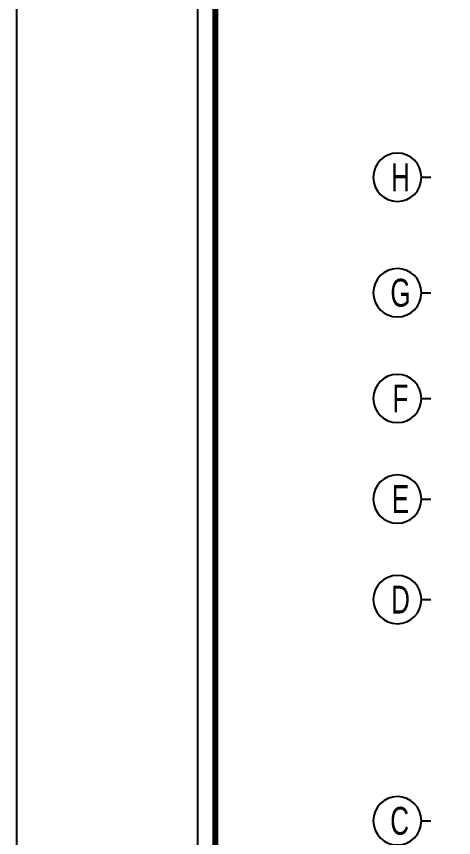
# Model space of a CAD drawing. Header units: metres. Extents: x 352651 to 1421851, y -87441 to -24441.
# Drawn here: x 441751 to 452624, y -65277 to -44860 of the extents above; entities that cross this region are included whole.
import ezdxf
from ezdxf.enums import TextEntityAlignment as Align

# ---------------------------------------------------------------- set-up
doc = ezdxf.new("R2010")
doc.units = ezdxf.units.M
doc.header["$LTSCALE"] = 300
doc.header["$MEASUREMENT"] = 0
doc.linetypes.add('DASHED2', pattern=[0.375, 0.25, -0.125])
doc.layers.get('0').update_dxf_attribs({"linetype": 'CONTINUOUS'})
doc.layers.get('Defpoints').update_dxf_attribs({"linetype": 'CONTINUOUS'})
for name, color, linetype in [('0-TEXT', 7, 'CONTINUOUS'), ('0-THAY', 7, 'CONTINUOUS'), ('HATCH', 145, 'CONTINUOUS'), ('TEXT', 4, 'CONTINUOUS'), ('THAY', 9, 'CONTINUOUS'), ('TUONG', 7, 'CONTINUOUS')]:
    doc.layers.add(name, color=color, linetype=linetype)
doc.styles.add('CHUTENTRUC', font='VnAvantH.TTF', dxfattribs={"width": 0.8})

# ---------------------------------------------------------------- blocks, each defined once
blk = doc.blocks.new('TENTRUC')
at = {"layer": '0-THAY'}
blk.add_line((0, -1.4), (0, -0.4), dxfattribs=at)
blk.add_circle((0, -4), 2.6, dxfattribs=at)
at = {"layer": '0-TEXT', "style": 'CHUTENTRUC', "width": 0.7}
blk.add_attdef('E5', text='', height=3, dxfattribs=at).set_placement((0, -4), align=Align.MIDDLE_CENTER)

msp = doc.modelspace()

# ---------------------------------------------------------------- linework, layer by layer
for const_width in [150, 51.9]:
    msp.add_lwpolyline([(446700.9, -85490.5), (528900.9, -85490.5), (528900.9, -26390.5), (446700.9, -26390.5)], close=True, dxfattribs=dict(const_width=const_width))
at = {"layer": 'Defpoints', "linetype": 'DASHED2'}
msp.add_lwpolyline([(441750.9, -87440.5), (530850.9, -87440.5), (530850.9, -24440.5), (441750.9, -24440.5)], close=True, dxfattribs=at)
msp.add_lwpolyline([(441750.9, -87440.5), (530850.9, -87440.5), (530850.9, -24440.5), (441750.9, -24440.5)], close=True, dxfattribs=at)
at = {"layer": 'HATCH', "linetype": 'ByBlock'}
msp.add_lwpolyline([(446250.9, -85940.5), (529350.9, -85940.5), (529350.9, -25940.5), (446250.9, -25940.5)], close=True, dxfattribs=at)
at = {"layer": 'THAY', "linetype": 'ByBlock'}
msp.add_lwpolyline([(446250.9, -85940.5), (529350.9, -85940.5), (529350.9, -25940.5), (446250.9, -25940.5)], close=True, dxfattribs=at)
at = {"layer": 'TUONG'}
msp.add_lwpolyline([(441750.9, -87440.5), (530850.9, -87440.5), (530850.9, -24440.5), (441750.9, -24440.5)], close=True, dxfattribs=at)

# ---------------------------------------------------------------- block references
at = {"layer": 'TEXT'}
ref = msp.add_blockref('TENTRUC', (452148.6, -48859.6), dxfattribs=dict(at, xscale=-230.7692307692487, yscale=230.7692307692487, zscale=230.7692307692917, rotation=270))
ref.add_attrib('E5', 'h', dxfattribs={"layer": '0-TEXT', "height": 692.3, "style": 'CHUTENTRUC', "width": 0.7}).set_placement((451304.3, -48859.6), align=Align.MIDDLE_CENTER)
ref = msp.add_blockref('TENTRUC', (452148.6, -51729.6), dxfattribs=dict(at, xscale=-230.7692307692487, yscale=230.7692307692487, zscale=230.7692307692917, rotation=270))
ref.add_attrib('E5', 'g', dxfattribs={"layer": '0-TEXT', "height": 692.3, "style": 'CHUTENTRUC', "width": 0.7}).set_placement((451304.3, -51729.6), align=Align.MIDDLE_CENTER)
ref = msp.add_blockref('TENTRUC', (452148.6, -54359.6), dxfattribs=dict(at, xscale=-230.7692307692487, yscale=230.7692307692487, zscale=230.7692307692917, rotation=270))
ref.add_attrib('E5', 'f', dxfattribs={"layer": '0-TEXT', "height": 692.3, "style": 'CHUTENTRUC', "width": 0.7}).set_placement((451304.3, -54359.6), align=Align.MIDDLE_CENTER)
ref = msp.add_blockref('TENTRUC', (452148.6, -56859.6), dxfattribs=dict(at, xscale=-230.7692307692487, yscale=230.7692307692487, zscale=230.7692307692917, rotation=270))
ref.add_attrib('E5', 'e', dxfattribs={"layer": '0-TEXT', "height": 692.3, "style": 'CHUTENTRUC', "width": 0.7}).set_placement((451304.3, -56859.6), align=Align.MIDDLE_CENTER)
ref = msp.add_blockref('TENTRUC', (452148.6, -59359.6), dxfattribs=dict(at, xscale=-230.7692307692487, yscale=230.7692307692487, zscale=230.7692307692917, rotation=270))
ref.add_attrib('E5', 'd', dxfattribs={"layer": '0-TEXT', "height": 692.3, "style": 'CHUTENTRUC', "width": 0.7}).set_placement((451304.3, -59359.6), align=Align.MIDDLE_CENTER)
ref = msp.add_blockref('TENTRUC', (452148.6, -64859.6), dxfattribs=dict(at, xscale=-230.7692307692487, yscale=230.7692307692487, zscale=230.7692307692917, rotation=270))
ref.add_attrib('E5', 'c', dxfattribs={"layer": '0-TEXT', "height": 692.3, "style": 'CHUTENTRUC', "width": 0.7}).set_placement((451282.5, -64859.6), align=Align.MIDDLE_CENTER)

doc.saveas('drawing.dxf')
